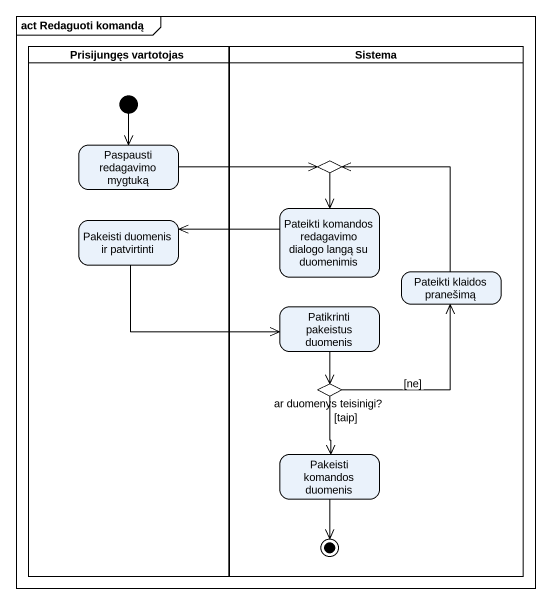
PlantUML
@startuml
mainframe act Redaguoti komandą
hide empty description
state "Prisijungęs vartotojas" as Prisijungęs_vartotojas <<partition>> {
  state "Paspausti redagavimo mygtuką" as Paspausti_redagavimo_mygtuką
  state "Pakeisti duomenis ir patvirtinti" as Pakeisti_duomenis_ir
  [*] --> Paspausti_redagavimo_mygtuką
}
state Sistema <<partition>> {
  state choice1 <<choice>>
  state "Pateikti komandos redagavimo dialogo langą su duomenimis" as Pateikti_komandos
  state "Pateikti klaidos pranešimą" as Pateikti_klaidos_pranešimą
  state "Patikrinti pakeistus duomenis" as Patikrinti_pakeistus
  state "ar duomenys teisinigi?" as ar_duomenys_teisinigi <<choice>>
  state "Pakeisti komandos duomenis" as Pakeisti_komandos_duomenis
  Pakeisti_komandos_duomenis --> [*]
}
Paspausti_redagavimo_mygtuką -right-> choice1
choice1 --> Pateikti_komandos
Pakeisti_duomenis_ir -right-> Patikrinti_pakeistus
Pateikti_komandos -left-> Pakeisti_duomenis_ir
Pateikti_klaidos_pranešimą -up-> choice1
Patikrinti_pakeistus --> ar_duomenys_teisinigi
ar_duomenys_teisinigi -up-> Pateikti_klaidos_pranešimą : [ne]
ar_duomenys_teisinigi --> Pakeisti_komandos_duomenis : [taip]
@enduml
